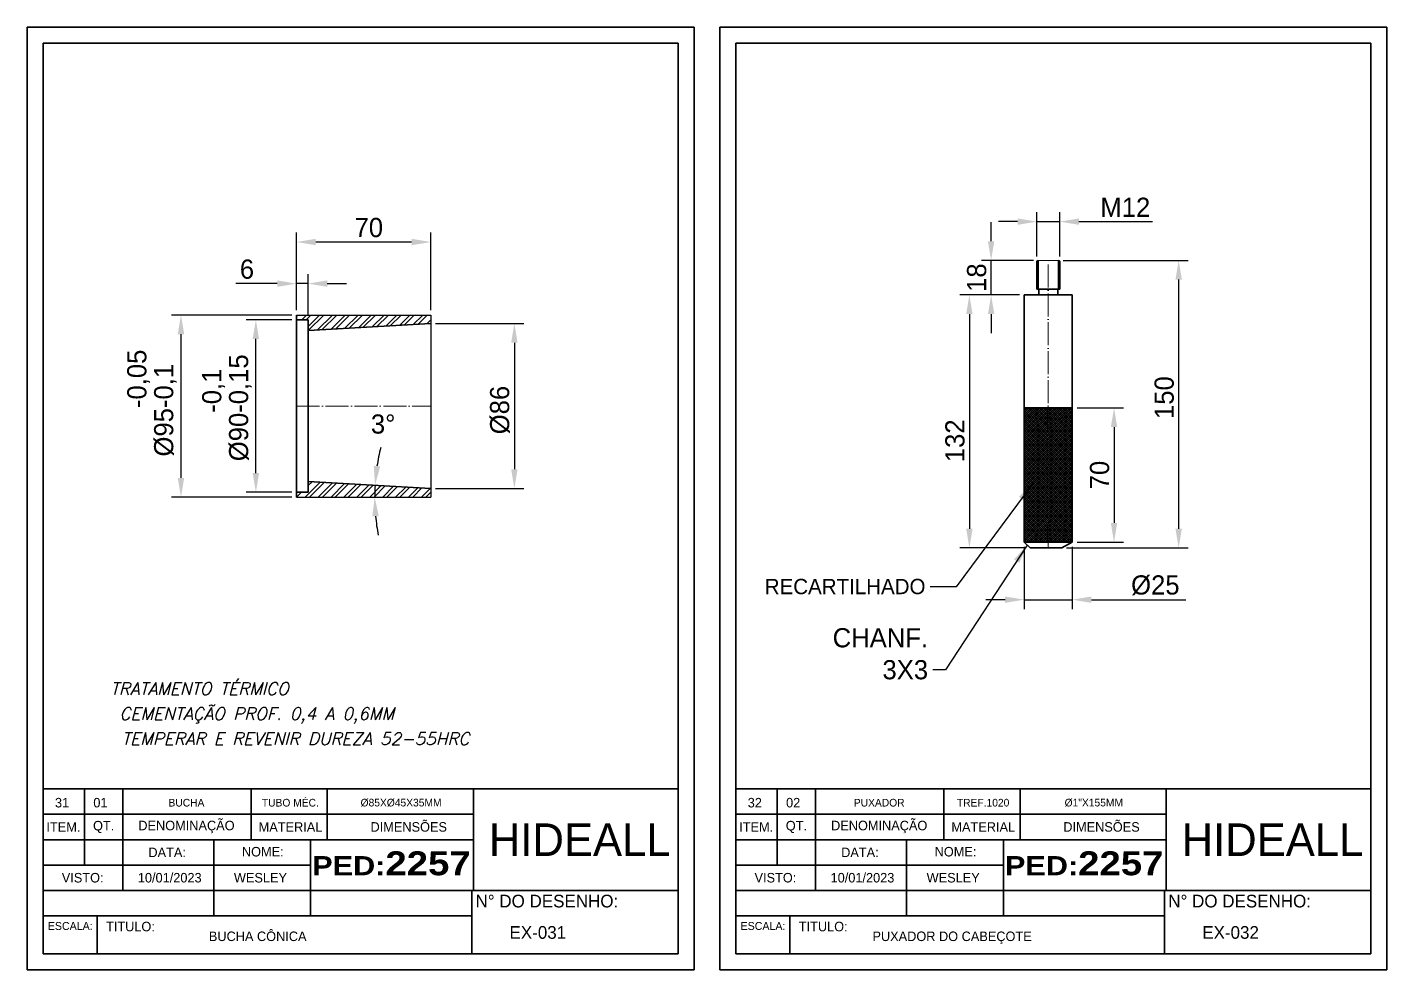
# Model space of a CAD drawing. Header units: millimetres. Extents: x 3332 to 4947, y 147 to 1429.
# Drawn here: x 4238 to 4947, y 147 to 638 of the extents above; entities that cross this region are included whole.
import ezdxf

# ---------------------------------------------------------------- set-up
doc = ezdxf.new("R2010")
doc.units = ezdxf.units.MM
doc.header["$LTSCALE"] = 0.5
doc.linetypes.add('ACAD_ISO04W100', pattern=[30, 24, -3, 0, -3])
doc.layers.get('0').update_dxf_attribs({"lineweight": 13})
doc.layers.add('centro', color=10, linetype='ACAD_ISO04W100', lineweight=5)
doc.layers.add('contorno', color=7, linetype='Continuous', lineweight=35)
doc.layers.add('isolante', color=231, linetype='Continuous', true_color=0xffb3c6)
doc.layers.add('SL35', color=7, linetype='Continuous')
doc.styles.add('STYLE2', font='romans.shx', dxfattribs={"oblique": 15})
doc.dimstyles.new('ISO-25', dxfattribs={"dimscale": 4, "dimtxt": 2.5, "dimasz": 2.5, "dimexe": 1.25, "dimexo": 0.625, "dimtad": 1, "dimtoh": 1, "dimdec": 1, "dimtxsty": 'Standard', "dimcen": 2.5, "dimclrd": 6, "dimclrt": 256, "dimadec": 0, "dimazin": 0, "dimtfac": 1, "dimtdec": 1, "dimtmove": 0, "dimatfit": 3, "dimfxl": 1, "dimarcsym": 0})

# ---------------------------------------------------------------- blocks, each defined once
blk = doc.blocks.new('*D8')
at = {"color": 0, "lineweight": -2, "transparency": 16777216}
for p, q in [((4777.87, 516.71), (4843.12, 516.71)), ((4779.62, 366.71), (4843.12, 366.71))]:
    blk.add_line(p, q, dxfattribs=at)
at = {"color": 6, "lineweight": -2, "transparency": 16777216}
blk.add_line((4838.12, 376.71), (4838.12, 506.71), dxfattribs=at)
at = {"color": 6, "transparency": 16777216}
for points in [[(4836.45, 506.71), (4839.78, 506.71), (4838.12, 516.71)], [(4836.45, 376.71), (4839.78, 376.71), (4838.12, 366.71)]]:
    blk.add_solid(points, dxfattribs=at)
at = {"layer": 'Defpoints', "color": 0, "transparency": 16777216}
for p in [(4775.37, 516.71), (4838.12, 516.71), (4777.12, 366.71)]:
    blk.add_point(p, dxfattribs=at)
at = {"transparency": 16777216, "insert": (4830.62, 445.12), "char_height": 10, "attachment_point": 5, "rotation": 90}
blk.add_mtext('150', dxfattribs=at)
blk = doc.blocks.new('*D9')
at = {"color": 0, "lineweight": -2, "transparency": 16777216}
for p, q in [((4755.12, 498.71), (4723.98, 498.71)), ((4758.12, 366.71), (4723.98, 366.71))]:
    blk.add_line(p, q, dxfattribs=at)
at = {"color": 6, "lineweight": -2, "transparency": 16777216}
blk.add_line((4728.98, 488.71), (4728.98, 376.71), dxfattribs=at)
at = {"color": 6, "transparency": 16777216}
for points in [[(4727.32, 488.71), (4730.65, 488.71), (4728.98, 498.71)], [(4727.32, 376.71), (4730.65, 376.71), (4728.98, 366.71)]]:
    blk.add_solid(points, dxfattribs=at)
at = {"layer": 'Defpoints', "color": 0, "transparency": 16777216}
for p in [(4757.62, 498.71), (4728.98, 366.71), (4760.62, 366.71)]:
    blk.add_point(p, dxfattribs=at)
at = {"transparency": 16777216, "insert": (4721.48, 422.59), "char_height": 10, "attachment_point": 5, "rotation": 90}
blk.add_mtext('132', dxfattribs=at)
blk = doc.blocks.new('*D10')
at = {"color": 6, "lineweight": -2, "transparency": 16777216}
for p, q in [((4740.31, 526.71), (4740.31, 536.71)), ((4740.31, 498.71), (4740.31, 516.71)), ((4740.31, 488.71), (4740.31, 478.71))]:
    blk.add_line(p, q, dxfattribs=at)
at = {"color": 0, "lineweight": -2, "transparency": 16777216}
for p, q in [((4762.37, 516.71), (4735.31, 516.71)), ((4755.12, 498.71), (4735.31, 498.71))]:
    blk.add_line(p, q, dxfattribs=at)
at = {"color": 6, "transparency": 16777216}
for points in [[(4738.65, 526.71), (4741.98, 526.71), (4740.31, 516.71)], [(4738.65, 488.71), (4741.98, 488.71), (4740.31, 498.71)]]:
    blk.add_solid(points, dxfattribs=at)
at = {"layer": 'Defpoints', "color": 0, "transparency": 16777216}
for p in [(4740.31, 516.71), (4764.87, 516.71), (4757.62, 498.71)]:
    blk.add_point(p, dxfattribs=at)
at = {"transparency": 16777216, "insert": (4732.81, 507.71), "char_height": 10, "attachment_point": 5, "rotation": 90}
blk.add_mtext('18', dxfattribs=at)
blk = doc.blocks.new('*D11')
at = {"color": 0, "lineweight": -2, "transparency": 16777216}
for p, q in [((4757.62, 367.21), (4757.62, 334.69)), ((4782.62, 367.21), (4782.62, 334.69))]:
    blk.add_line(p, q, dxfattribs=at)
at = {"color": 6, "lineweight": -2, "transparency": 16777216}
for p, q in [((4747.62, 339.69), (4737.62, 339.69)), ((4757.62, 339.69), (4782.62, 339.69)), ((4792.62, 339.69), (4841.79, 339.69))]:
    blk.add_line(p, q, dxfattribs=at)
at = {"color": 6, "transparency": 16777216}
for points in [[(4747.62, 341.35), (4747.62, 338.02), (4757.62, 339.69)], [(4792.62, 341.35), (4792.62, 338.02), (4782.62, 339.69)]]:
    blk.add_solid(points, dxfattribs=at)
at = {"layer": 'Defpoints', "color": 0, "transparency": 16777216}
for p in [(4757.62, 369.71), (4782.62, 369.71), (4782.62, 339.69)]:
    blk.add_point(p, dxfattribs=at)
at = {"transparency": 16777216, "insert": (4825.96, 347.19), "char_height": 10, "attachment_point": 5}
blk.add_mtext('Ø25', dxfattribs=at)
blk = doc.blocks.new('*D12')
at = {"color": 0, "lineweight": -2, "transparency": 16777216}
for p, q in [((4764.12, 518.77), (4764.12, 541.94)), ((4776.12, 518.77), (4776.12, 541.94))]:
    blk.add_line(p, q, dxfattribs=at)
at = {"color": 6, "lineweight": -2, "transparency": 16777216}
for p, q in [((4754.12, 536.94), (4744.12, 536.94)), ((4764.12, 536.94), (4776.12, 536.94)), ((4786.12, 536.94), (4824.46, 536.94))]:
    blk.add_line(p, q, dxfattribs=at)
at = {"color": 6, "transparency": 16777216}
for points in [[(4754.12, 538.61), (4754.12, 535.27), (4764.12, 536.94)], [(4786.12, 538.61), (4786.12, 535.27), (4776.12, 536.94)]]:
    blk.add_solid(points, dxfattribs=at)
at = {"layer": 'Defpoints', "color": 0, "transparency": 16777216}
for p in [(4776.12, 536.94), (4764.12, 516.27), (4776.12, 516.27)]:
    blk.add_point(p, dxfattribs=at)
at = {"transparency": 16777216, "insert": (4810.29, 544.44), "char_height": 10, "attachment_point": 5}
blk.add_mtext('M12', dxfattribs=at)
blk = doc.blocks.new('*D13')
at = {"color": 0, "lineweight": -2, "transparency": 16777216}
for p, q in [((4785.12, 439.71), (4809.41, 439.71)), ((4785.12, 369.71), (4809.41, 369.71))]:
    blk.add_line(p, q, dxfattribs=at)
at = {"color": 6, "lineweight": -2, "transparency": 16777216}
blk.add_line((4804.41, 429.71), (4804.41, 379.71), dxfattribs=at)
at = {"color": 6, "transparency": 16777216}
for points in [[(4802.74, 429.71), (4806.08, 429.71), (4804.41, 439.71)], [(4802.74, 379.71), (4806.08, 379.71), (4804.41, 369.71)]]:
    blk.add_solid(points, dxfattribs=at)
at = {"layer": 'Defpoints', "color": 0, "transparency": 16777216}
for p in [(4782.62, 439.71), (4782.62, 369.71), (4804.41, 369.71)]:
    blk.add_point(p, dxfattribs=at)
at = {"transparency": 16777216, "insert": (4796.91, 404.71), "char_height": 10, "attachment_point": 5, "rotation": 90}
blk.add_mtext('70', dxfattribs=at)
blk = doc.blocks.new('*D51')
at = {"layer": 'contorno', "color": 0, "lineweight": -2, "transparency": 16777216}
for p, q in [((4378.08, 490.72), (4378.08, 531.3)), ((4448.08, 490.72), (4448.08, 531.3))]:
    blk.add_line(p, q, dxfattribs=at)
at = {"layer": 'contorno', "color": 6, "lineweight": -2, "transparency": 16777216}
blk.add_line((4438.08, 526.3), (4388.08, 526.3), dxfattribs=at)
at = {"layer": 'contorno', "color": 6, "transparency": 16777216}
for points in [[(4388.08, 527.97), (4388.08, 524.63), (4378.08, 526.3)], [(4438.08, 527.97), (4438.08, 524.63), (4448.08, 526.3)]]:
    blk.add_solid(points, dxfattribs=at)
at = {"layer": 'Defpoints', "color": 0, "transparency": 16777216}
for p in [(4378.08, 526.3), (4378.08, 488.22), (4448.08, 488.22)]:
    blk.add_point(p, dxfattribs=at)
at = {"layer": 'contorno', "transparency": 16777216, "insert": (4415.79, 533.8), "char_height": 10, "attachment_point": 5}
blk.add_mtext('70', dxfattribs=at)
blk = doc.blocks.new('*D52')
at = {"color": 0, "lineweight": -2, "transparency": 16777216}
for p, q in [((4375.58, 488.22), (4312.83, 488.22)), ((4375.58, 393.22), (4312.83, 393.22))]:
    blk.add_line(p, q, dxfattribs=at)
at = {"color": 6, "lineweight": -2, "transparency": 16777216}
blk.add_line((4317.83, 478.22), (4317.83, 403.22), dxfattribs=at)
at = {"color": 6, "transparency": 16777216}
for points in [[(4316.16, 478.22), (4319.5, 478.22), (4317.83, 488.22)], [(4316.16, 403.22), (4319.5, 403.22), (4317.83, 393.22)]]:
    blk.add_solid(points, dxfattribs=at)
at = {"layer": 'Defpoints', "color": 0, "transparency": 16777216}
for p in [(4378.08, 488.22), (4317.83, 393.22), (4378.08, 393.22)]:
    blk.add_point(p, dxfattribs=at)
at = {"lineweight": 9, "transparency": 16777216, "insert": (4302, 442.27), "char_height": 10, "attachment_point": 5, "rotation": 90}
blk.add_mtext('Ø95\\S-0,05^ -0,1;', dxfattribs=at)
blk = doc.blocks.new('*D53')
at = {"layer": 'contorno', "color": 0, "lineweight": -2, "transparency": 16777216}
for p, q in [((4450.58, 483.72), (4496.69, 483.72)), ((4450.58, 397.72), (4496.69, 397.72))]:
    blk.add_line(p, q, dxfattribs=at)
at = {"layer": 'contorno', "color": 6, "lineweight": -2, "transparency": 16777216}
blk.add_line((4491.69, 473.72), (4491.69, 407.72), dxfattribs=at)
at = {"layer": 'contorno', "color": 6, "transparency": 16777216}
for points in [[(4490.02, 473.72), (4493.36, 473.72), (4491.69, 483.72)], [(4490.02, 407.72), (4493.36, 407.72), (4491.69, 397.72)]]:
    blk.add_solid(points, dxfattribs=at)
at = {"layer": 'Defpoints', "color": 0, "transparency": 16777216}
for p in [(4448.08, 483.72), (4448.08, 397.72), (4491.69, 397.72)]:
    blk.add_point(p, dxfattribs=at)
at = {"layer": 'contorno', "transparency": 16777216, "insert": (4484.19, 438.64), "char_height": 10, "attachment_point": 5, "rotation": 90}
blk.add_mtext('Ø86', dxfattribs=at)
blk = doc.blocks.new('*D55')
at = {"layer": 'contorno', "color": 6, "lineweight": -2, "transparency": 16777216}
for start, end in [(166.11415, 171.42183), (176.72951, 180), (185.30768, 190.61536)]:
    blk.add_arc((4526.83, 393.22), 107.99, start, end, dxfattribs=at)
at = {"layer": 'contorno', "color": 6, "transparency": 16777216}
for points in [[(4421.71, 409.16), (4418.39, 409.5), (4419.02, 399.38)], [(4417.64, 383.15), (4420.97, 383.31), (4418.84, 393.22)]]:
    blk.add_solid(points, dxfattribs=at)
at = {"layer": 'Defpoints', "color": 0, "transparency": 16777216}
for p in [(4384.08, 401.38), (4448.08, 397.72), (4378.08, 393.22), (4418.86, 395.27), (4448.08, 393.22)]:
    blk.add_point(p, dxfattribs=at)
at = {"layer": 'contorno', "transparency": 16777216, "insert": (4423.26, 431.27), "char_height": 10, "attachment_point": 5}
blk.add_mtext('3°', dxfattribs=at)
blk = doc.blocks.new('*D69')
at = {"color": 0, "lineweight": -2, "transparency": 16777216}
for p, q in [((4375.58, 485.72), (4351.89, 485.72)), ((4375.58, 395.72), (4351.89, 395.72))]:
    blk.add_line(p, q, dxfattribs=at)
at = {"color": 6, "lineweight": -2, "transparency": 16777216}
blk.add_line((4356.89, 405.72), (4356.89, 475.72), dxfattribs=at)
at = {"color": 6, "transparency": 16777216}
for points in [[(4355.22, 475.72), (4358.56, 475.72), (4356.89, 485.72)], [(4355.22, 405.72), (4358.56, 405.72), (4356.89, 395.72)]]:
    blk.add_solid(points, dxfattribs=at)
at = {"layer": 'Defpoints', "color": 0, "transparency": 16777216}
for p in [(4356.89, 485.72), (4378.08, 485.72), (4378.08, 395.72)]:
    blk.add_point(p, dxfattribs=at)
at = {"lineweight": 9, "transparency": 16777216, "insert": (4341.06, 439.81), "char_height": 10, "attachment_point": 5, "rotation": 90}
blk.add_mtext('Ø90\\S-0,1^ -0,15;', dxfattribs=at)
blk = doc.blocks.new('*D70')
at = {"layer": 'contorno', "color": 6, "lineweight": -2, "transparency": 16777216}
for p, q in [((4368.08, 504.6), (4346.41, 504.6)), ((4384.08, 504.6), (4378.08, 504.6)), ((4394.08, 504.6), (4404.08, 504.6))]:
    blk.add_line(p, q, dxfattribs=at)
at = {"layer": 'contorno', "color": 0, "lineweight": -2, "transparency": 16777216}
for p, q in [((4378.08, 490.72), (4378.08, 509.6)), ((4384.08, 488.22), (4384.08, 509.6))]:
    blk.add_line(p, q, dxfattribs=at)
at = {"layer": 'contorno', "color": 6, "transparency": 16777216}
for points in [[(4368.08, 506.26), (4368.08, 502.93), (4378.08, 504.6)], [(4394.08, 506.26), (4394.08, 502.93), (4384.08, 504.6)]]:
    blk.add_solid(points, dxfattribs=at)
at = {"layer": 'Defpoints', "color": 0, "transparency": 16777216}
for p in [(4378.08, 504.6), (4378.08, 488.22), (4384.08, 485.72)]:
    blk.add_point(p, dxfattribs=at)
at = {"layer": 'contorno', "transparency": 16777216, "insert": (4352.25, 512.1), "char_height": 10, "attachment_point": 5}
blk.add_mtext('6', dxfattribs=at)

msp = doc.modelspace()

# ---------------------------------------------------------------- hatches: boundary and pattern name
at = {"layer": 'contorno'}
h = msp.add_hatch(dxfattribs=at)
h.set_pattern_fill('ANSI37', color=256, scale=0.25, angle=630)
h.set_pattern_definition([(315, (-17038.6741, 18045.2705), (0.561266008, 0.561266008), []), (45, (-17038.6741, 18045.2705), (-0.561266008, 0.561266008), [])])
h.paths.add_polyline_path([(4782.62, 439.71), (4770.12, 439.71), (4770.12, 369.71), (4782.62, 369.71)])
h.paths.add_polyline_path([(4770.12, 439.71), (4757.62, 439.71), (4757.62, 369.71), (4770.12, 369.71)])
at = {"layer": 'isolante'}
h = msp.add_hatch(dxfattribs=at)
h.set_pattern_fill('ANSI32', color=256, scale=0.5)
h.set_pattern_definition([(45, (-15822.674, -1781.9574), (-3.367596, 3.367596), []), (45, (-15820.429, -1781.9574), (-3.367596, 3.367596), [])])
h.paths.add_polyline_path([(4384.08, 401.38), (4384.08, 395.72), (4378.08, 395.72), (4378.08, 393.22), (4448.08, 393.22), (4448.08, 397.72)])
h.paths.add_polyline_path([(4448.08, 483.72), (4448.08, 488.22), (4378.08, 488.22), (4378.08, 485.72), (4384.08, 485.72), (4384.08, 480.06)])

# ---------------------------------------------------------------- linework, layer by layer
at = {"layer": 'centro', "linetype": 'ACAD_ISO04W100'}
msp.add_line((4770.12, 366.71), (4770.12, 516.71), dxfattribs=at)
at = {"layer": 'centro', "color": 1}
msp.add_line((4378.08, 440.72), (4448.08, 440.72), dxfattribs=at)
at = {"layer": 'contorno'}
for p, q in [((4237.64, 638.4), (4237.64, 146.57)), ((4585.4, 638.4), (4237.64, 638.4)), ((4585.4, 146.57), (4585.4, 638.4)), ((4598.9, 638.4), (4598.9, 146.57)), ((4946.66, 638.4), (4598.9, 638.4)), ((4946.66, 146.57), (4946.66, 638.4)), ((4245.92, 630.12), (4245.92, 154.85)), ((4577.12, 630.12), (4245.92, 630.12)), ((4577.12, 154.85), (4577.12, 630.12)), ((4607.18, 630.12), (4607.18, 154.85)), ((4938.38, 630.12), (4607.18, 630.12)), ((4938.38, 154.85), (4938.38, 630.12)), ((4764.87, 516.71), (4764.12, 516.27)), ((4764.12, 501.71), (4764.12, 516.27)), ((4764.87, 501.71), (4764.87, 516.71)), ((4775.37, 516.71), (4776.12, 516.27)), ((4775.37, 501.71), (4775.37, 516.71)), ((4776.12, 501.71), (4776.12, 516.27)), ((4757.62, 369.71), (4757.62, 498.71)), ((4782.62, 498.71), (4757.62, 498.71)), ((4776.12, 501.71), (4764.12, 501.71)), ((4765.12, 498.82), (4765.12, 501.71)), ((4775.12, 498.82), (4775.12, 501.71)), ((4782.62, 369.71), (4782.62, 498.71)), ((4378.08, 488.22), (4378.08, 393.22)), ((4378.08, 485.72), (4384.08, 485.72)), ((4384.08, 485.72), (4384.08, 395.72)), ((4448.08, 483.72), (4384.08, 480.06)), ((4757.62, 439.71), (4782.62, 439.71)), ((4448.08, 397.72), (4384.08, 401.38)), ((4378.08, 395.72), (4384.08, 395.72)), ((4760.62, 366.71), (4757.62, 369.71)), ((4757.62, 369.71), (4782.62, 369.71)), ((4782.62, 369.71), (4777.12, 366.71)), ((4760.62, 366.71), (4777.12, 366.71)), ((4245.92, 240.96), (4577.12, 240.96)), ((4245.92, 154.85), (4245.92, 240.96)), ((4245.92, 240.96), (4470.38, 240.96)), ((4267.44, 240.96), (4267.44, 201.21)), ((4287.44, 240.96), (4287.44, 187.97)), ((4354.46, 214.46), (4354.46, 240.96)), ((4354.46, 227.71), (4354.46, 240.96)), ((4394.14, 214.46), (4394.14, 240.96)), ((4394.14, 227.71), (4394.14, 240.96)), ((4470.38, 187.97), (4470.38, 240.96)), ((4607.18, 240.96), (4938.38, 240.96)), ((4607.18, 154.85), (4607.18, 240.96)), ((4607.18, 240.96), (4831.63, 240.96)), ((4628.7, 240.96), (4628.7, 201.21)), ((4648.7, 240.96), (4648.7, 187.97)), ((4715.71, 214.46), (4715.71, 240.96)), ((4715.71, 227.71), (4715.71, 240.96)), ((4755.39, 214.46), (4755.39, 240.96)), ((4755.39, 227.71), (4755.39, 240.96)), ((4831.63, 187.97), (4831.63, 240.96)), ((4245.92, 227.71), (4470.38, 227.71)), ((4607.18, 227.71), (4831.63, 227.71)), ((4245.92, 214.46), (4470.38, 214.46)), ((4334.93, 174.72), (4334.93, 214.46)), ((4385.44, 174.72), (4385.44, 214.46)), ((4607.18, 214.46), (4831.63, 214.46)), ((4696.19, 174.72), (4696.19, 214.46)), ((4746.69, 174.72), (4746.69, 214.46)), ((4245.92, 201.21), (4385.44, 201.21)), ((4607.18, 201.21), (4746.69, 201.21)), ((4245.92, 187.97), (4577.12, 187.97)), ((4469.48, 154.85), (4469.48, 187.97)), ((4607.18, 187.97), (4938.38, 187.97)), ((4830.74, 154.85), (4830.74, 187.97)), ((4245.92, 174.72), (4469.48, 174.72)), ((4274.07, 154.85), (4274.07, 174.72)), ((4607.18, 174.72), (4830.74, 174.72)), ((4635.33, 154.85), (4635.33, 174.72)), ((4245.92, 154.85), (4577.12, 154.85)), ((4607.18, 154.85), (4938.38, 154.85)), ((4237.64, 146.57), (4585.4, 146.57)), ((4598.9, 146.57), (4946.66, 146.57))]:
    msp.add_line(p, q, dxfattribs=at)
at = {"layer": 'contorno', "lineweight": 0}
msp.add_line((4764.87, 516.71), (4775.37, 516.71), dxfattribs=at)
at = {"layer": 'SL35', "color": 0}
for p, q in [((4378.08, 488.22), (4448.08, 488.22)), ((4448.08, 488.22), (4448.08, 440.72)), ((4448.08, 488.22), (4448.08, 393.22)), ((4378.08, 393.22), (4448.08, 393.22))]:
    msp.add_line(p, q, dxfattribs=at)

# ---------------------------------------------------------------- texts
at = {"color": 7, "linetype": 'ByBlock', "char_height": 6.4, "attachment_point": 5, "style": 'STYLE2'}
for s, insert in [('TRATAMENTO TÉRMICO', (4327.5, 293.24)), ('CEMENTAÇÃO PROF. 0,4 A 0,6MM', (4357.34, 279.18)), ('TEMPERAR E REVENIR DUREZA 52-55HRC', (4377.57, 267.12))]:
    msp.add_mtext(s, dxfattribs=dict(at, insert=insert))
at = {"layer": 'contorno', "attachment_point": 9}
for s, insert, char_height in [('RECARTILHADO', (4706.08, 342.45), 8), ('CHANF.\\P3X3', (4707.45, 298.01), 10)]:
    msp.add_mtext(s, dxfattribs=dict(at, insert=insert, char_height=char_height))
at = {"layer": 'contorno'}
for s, insert, char_height, width, attachment_point in [('31', (4255.82, 233.74), 4.968, 28.152, 5), ('01', (4275.82, 233.74), 4.968, 28.152, 5), ('BUCHA', (4320.69, 233.74), 4, 84.9397, 5), ('TUBO MÉC.', (4374.88, 233.74), 4, 49.68, 5), ('Ø85XØ45X35MM', (4432.61, 233.74), 4, 84.9397, 5), ('32', (4617.08, 233.74), 4.968, 28.152, 5), ('02', (4637.08, 233.74), 4.968, 28.152, 5), ('PUXADOR', (4681.95, 233.74), 4, 84.9397, 5), ('TREF.1020', (4736.14, 233.74), 4, 49.68, 5), ('Ø1"X155MM', (4793.87, 233.74), 4, 84.9397, 5), ('ITEM.', (4256.54, 221.09), 4.968, 28.152, 5), ('QT.', (4277.52, 221.09), 4.968, 28.152, 5), ('DENOMINAÇÃO', (4320.69, 221.09), 4.968, 84.9397, 5), ('MATERIAL', (4374.95, 221.09), 4.968, 49.68, 5), ('DIMENSÕES', (4436.61, 221.09), 4.968, 84.9397, 5), ('{\\fNasalization|b0|i0|c0|p34;\\C5;HIDEALL}', (4525.77, 214.46), 17, 126.7418, 5), ('ITEM.', (4617.8, 221.09), 4.968, 28.152, 5), ('QT.', (4638.78, 221.09), 4.968, 28.152, 5), ('DENOMINAÇÃO', (4681.95, 221.09), 4.968, 84.9397, 5), ('MATERIAL', (4736.21, 221.09), 4.968, 49.68, 5), ('DIMENSÕES', (4797.87, 221.09), 4.968, 84.9397, 5), ('{\\fNasalization|b0|i0|c0|p34;\\C5;HIDEALL}', (4887.03, 214.46), 17, 126.7418, 5), ('DATA:', (4310.63, 207.84), 4.968, 33.12, 5), ('{\\H1.2x;NOME:}', (4360.49, 208.16), 4.14, 49.8973, 5), ('{\\fArial Black|b0|i0|c0|p34;\\H0.8x;PED:\\H1.25x;2257}', (4427.57, 202.06), 12.5, 84.9397, 5), ('DATA:', (4671.89, 207.84), 4.968, 33.12, 5), ('{\\H1.2x;NOME:}', (4721.75, 208.16), 4.14, 49.8973, 5), ('{\\fArial Black|b0|i0|c0|p34;\\H0.8x;PED:\\H1.25x;2257}', (4788.83, 202.06), 12.5, 84.9397, 5), ('VISTO:', (4266.57, 194.59), 4.968, 28.152, 5), ('10/01/2023', (4311.97, 194.59), 4.968, 51.9787, 5), ('WESLEY', (4359.28, 194.59), 4.968, 33.12, 5), ('VISTO:', (4627.83, 194.59), 4.968, 28.152, 5), ('10/01/2023', (4673.22, 194.59), 4.968, 59.1008, 5), ('WESLEY', (4720.54, 194.59), 4.968, 33.12, 5), ('N° DO DESENHO:', (4471.45, 185.74), 6.624, 107.4207, 1), ('N° DO DESENHO:', (4832.71, 185.74), 6.624, 107.4207, 1), ('ESCALA:', (4260.09, 171.51), 4.14, 33.0026, 2), ('TITULO:', (4278.76, 171.64), 4.968, 98.866, 1), ('ESCALA:', (4621.35, 171.51), 4.14, 33.0026, 2), ('TITULO:', (4640.02, 171.64), 4.968, 98.866, 1), ('BUCHA CÔNICA', (4332.37, 166.54), 4.968, 173.1358, 1), ('EX-031', (4489.16, 169.38), 6.624, 107.4207, 1), ('PUXADOR DO CABEÇOTE', (4678.43, 166.54), 4.968, 173.1358, 1), ('EX-032', (4850.42, 169.38), 6.624, 107.4207, 1)]:
    msp.add_mtext(s, dxfattribs=dict(at, insert=insert, char_height=char_height, width=width, attachment_point=attachment_point))

# ---------------------------------------------------------------- dimensions: what is measured, and where the dimension line sits
for base, p1, p2, text, picture, middle in [((4776.12, 536.94), (4764.12, 516.27), (4776.12, 516.27), 'M<>', '*D12', (4810.29, 536.94)), ((4782.62, 339.69), (4757.62, 369.71), (4782.62, 369.71), 'Ø<>', '*D11', (4825.96, 339.69))]:
    dim = msp.add_linear_dim(base=base, p1=p1, p2=p2, text=text, dimstyle='ISO-25')
    dim.commit()
    dim.dimension.update_dxf_attribs({"geometry": picture, "text_midpoint": middle, "dimtype": 160})
for base, p1, p2, picture, middle in [((4740.31, 516.71), (4757.62, 498.71), (4764.87, 516.71), '*D10', (4740.31, 507.71)), ((4838.12, 516.71), (4777.12, 366.71), (4775.37, 516.71), '*D8', (4838.12, 445.12)), ((4728.98, 366.71), (4757.62, 498.71), (4760.62, 366.71), '*D9', (4728.98, 422.59)), ((4804.41, 369.71), (4782.62, 439.71), (4782.62, 369.71), '*D13', (4804.41, 404.71))]:
    dim = msp.add_linear_dim(base=base, p1=p1, p2=p2, angle=90, dimstyle='ISO-25')
    dim.commit()
    dim.dimension.update_dxf_attribs({"geometry": picture, "text_midpoint": middle, "dimtype": 160})
at = {"lineweight": 9}
for base, p1, p2, override, picture, middle in [((4317.83, 393.22), (4378.08, 488.22), (4378.08, 393.22), {"dimtol": 1, "dimtp": -0.05, "dimtm": 0.1, "dimtdec": 2}, '*D52', (4317.83, 442.27)), ((4356.89, 485.72), (4378.08, 395.72), (4378.08, 485.72), {"dimtol": 1, "dimtp": -0.1, "dimtm": 0.15, "dimtdec": 2}, '*D69', (4356.89, 439.81))]:
    dim = msp.add_linear_dim(base=base, p1=p1, p2=p2, angle=90, text='Ø<>', dimstyle='ISO-25', override=override, dxfattribs=at)
    dim.commit()
    dim.dimension.update_dxf_attribs({"geometry": picture, "text_midpoint": middle, "dimtype": 160})
at = {"layer": 'contorno'}
for base, p1, picture, middle in [((4378.08, 526.3), (4448.08, 488.22), '*D51', (4415.79, 526.3)), ((4378.08, 504.6), (4384.08, 485.72), '*D70', (4352.25, 504.6))]:
    dim = msp.add_linear_dim(base=base, p1=p1, p2=(4378.08, 488.22), dimstyle='ISO-25', dxfattribs=at)
    dim.commit()
    dim.dimension.update_dxf_attribs({"geometry": picture, "text_midpoint": middle, "dimtype": 160})
dim = msp.add_linear_dim(base=(4491.69, 397.72), p1=(4448.08, 483.72), p2=(4448.08, 397.72), angle=90, text='Ø<>', dimstyle='ISO-25', dxfattribs=at)
dim.commit()
dim.dimension.update_dxf_attribs({"geometry": '*D53', "text_midpoint": (4491.69, 438.64), "dimtype": 160})
dim = msp.add_angular_dim_2l(base=(4418.86, 395.27), line1=((4448.08, 397.72), (4384.08, 401.38)), line2=((4378.08, 393.22), (4448.08, 393.22)), dimstyle='ISO-25', dxfattribs=at)
dim.commit()
dim.dimension.update_dxf_attribs({"geometry": '*D55', "text_midpoint": (4423.26, 423.77), "dimtype": 162})

# ---------------------------------------------------------------- leaders
at = {"layer": 'contorno', "annotation_type": 0, "has_hookline": 1, "hookline_direction": 1}
for points, text_width in [([(4762.04, 400.37), (4722.01, 346.45), (4708.58, 346.45)], 90.67), ([(4759.12, 368.21), (4716.48, 303.01), (4709.95, 303.01)], 50)]:
    msp.add_leader(points, dimstyle='ISO-25', override={"dimgap": 0.625, "dimtad": 0}, dxfattribs=dict(at, text_width=text_width))

doc.saveas('drawing.dxf')
